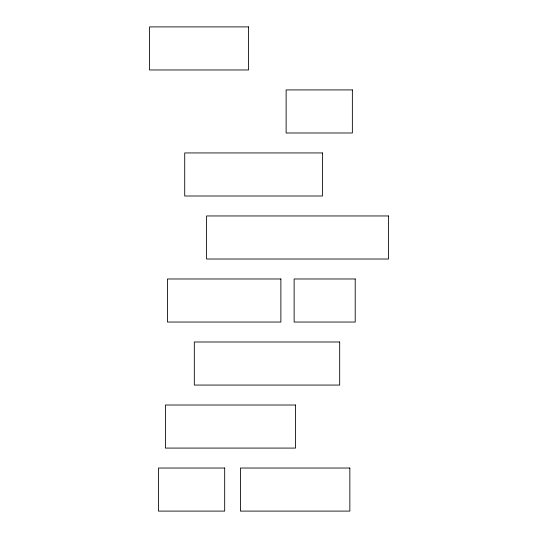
<?xml version="1.0" encoding="UTF-8"?>
<svg xmlns="http://www.w3.org/2000/svg" width="538" height="538" viewBox="0 0 538 538"><rect width="100%" height="100%" fill="white"/><g stroke="black" fill="none" stroke-linecap="round" stroke-linejoin="round"><path stroke-width="0.81" d="M248.529 26.9L149.517 26.9L149.517 69.967L248.529 69.967L248.529 26.9M352.363 89.92L286.129 89.92L286.129 132.987L352.363 132.987L352.363 89.92M322.464 152.94L184.716 152.94L184.716 196L322.464 196L322.464 152.94M388.483 215.96L206.565 215.96L206.565 259.02L388.483 259.02L388.483 215.96M280.876 278.98L167.432 278.98L167.432 322.04L280.876 322.04L280.876 278.98M355.208 278.98L294.125 278.98L294.125 322.04L355.208 322.04L355.208 278.98M339.686 342L194.312 342L194.312 385.06L339.686 385.06L339.686 342M295.523 405.013L165.401 405.013L165.401 448.08L295.523 448.08L295.523 405.013M224.682 468.033L158.454 468.033L158.454 511.1L224.682 511.1L224.682 468.033M349.848 468.033L240.412 468.033L240.412 511.1L349.848 511.1L349.848 468.033"/></g></svg>
